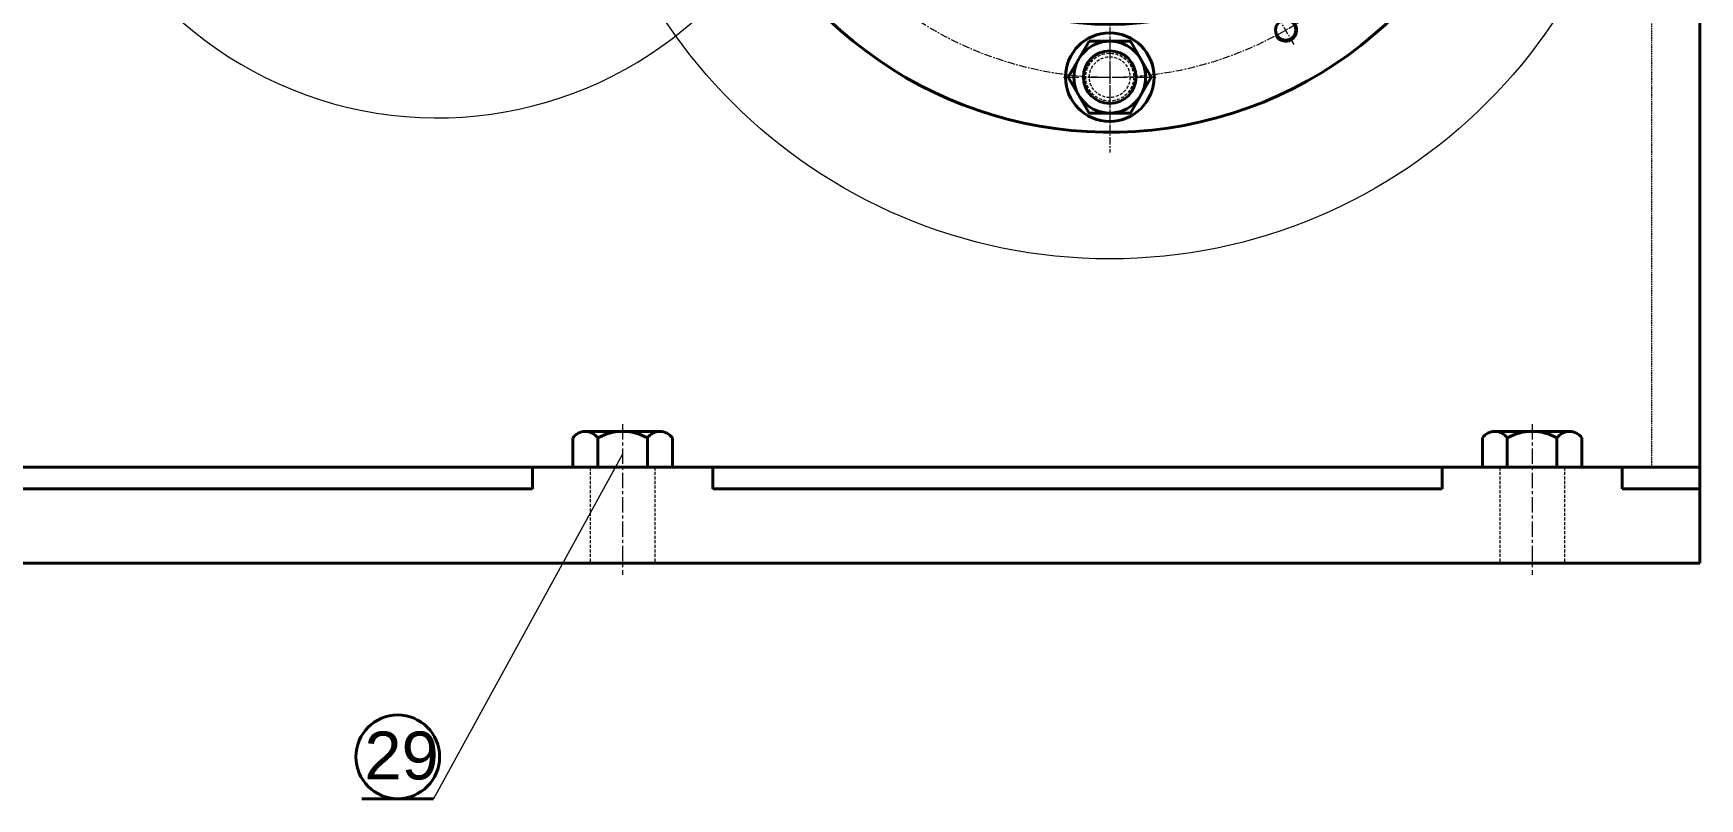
# Model space of a CAD drawing. Header units: millimetres. Extents: x -11382 to 23553, y -372 to 10786.
# Drawn here: x 8377 to 9073, y 2665 to 2985 of the extents above; entities that cross this region are included whole.
import ezdxf

# ---------------------------------------------------------------- set-up
doc = ezdxf.new("R2010")
doc.units = ezdxf.units.MM
doc.header["$LTSCALE"] = 0.2
doc.linetypes.add('CENTER', pattern=[50.8, 31.75, -6.35, 6.35, -6.35])
doc.linetypes.add('HIDDEN', pattern=[9.525, 6.35, -3.175])
for name, color, linetype, lineweight in [('đướng nét đứt', 4, 'HIDDEN', 20), ('đường bao thấy', 7, 'Continuous', 40), ('đường kích thước', 90, 'Continuous', 15), ('đường nét mảnh', 220, 'Continuous', 15), ('đường nét tâm', 137, 'CENTER', 15)]:
    doc.layers.add(name, color=color, linetype=linetype, lineweight=lineweight)
doc.styles.add('nhat3.5', font='arial.ttf', dxfattribs={"height": 3.5})

# ---------------------------------------------------------------- blocks, each defined once
blk = doc.blocks.new('DO20')
at = {"layer": 'đướng nét đứt'}
for radius in [10, 8.5]:
    blk.add_circle((0, 0), radius, dxfattribs=at)
at = {"layer": 'đường bao thấy'}
blk.add_lwpolyline([(-8.66, 15), (-17.32, 0), (-8.66, -15), (8.66, -15), (17.32, 0), (8.66, 15)], close=True, dxfattribs=at)
blk.add_circle((0, 0), 15, dxfattribs=at)
at = {"layer": 'đường nét tâm'}
for p, q in [((0, 17), (0, -17)), ((-19.32, 0), (19.32, 0))]:
    blk.add_line(p, q, dxfattribs=at)
blk = doc.blocks.new('MB3D')
at = {"layer": 'đướng nét đứt', "color": 3, "ltscale": 4}
blk.add_arc((-280.87, -2.28), 161.75, 339.68523, 21.79152, dxfattribs=at)
at = {"layer": 'đường bao thấy'}
for centre in [(0, 147), (-103.94, 103.94), (103.94, 103.94), (-103.94, -103.94), (103.94, -103.94), (0, -147)]:
    blk.add_circle(centre, 18.5, dxfattribs=at)
at = {"layer": 'đường bao thấy', "ltscale": 0.5}
for centre, radius in [((0, 147), 11), ((-73.5, 127.31), 4.25), ((-103.94, 103.94), 11), ((103.94, 103.94), 11), ((-103.94, -103.94), 11), ((103.94, -103.94), 11), ((73.5, -127.31), 4.25), ((0, -147), 11)]:
    blk.add_circle(centre, radius, dxfattribs=at)
at = {"layer": 'đường bao thấy', "ltscale": 5}
for radius in [125, 110]:
    blk.add_circle((0, 0), radius, dxfattribs=at)
at = {"layer": 'đường bao thấy', "ltscale": 0.5}
blk.add_arc((0, 0), 170, 212.49957, 143.35606, dxfattribs=at)
at = {"layer": 'đường nét mảnh', "ltscale": 0.5}
for centre in [(-73.5, 127.31), (73.5, -127.31)]:
    blk.add_arc(centre, 5, 210.97446, 120, dxfattribs=at)
at = {"layer": 'đường nét tâm', "ltscale": 0.5}
for p, q in [((0, 178.5), (0, -178.5)), ((-70, 121.24), (-77, 133.37)), ((-94.75, 94.75), (-113.14, 113.14)), ((94.75, 94.75), (113.14, 113.14)), ((178.5, 0), (-168, 0)), ((-94.75, -94.75), (-113.14, -113.14)), ((94.75, -94.75), (113.14, -113.14)), ((77, -133.37), (70, -121.24))]:
    blk.add_line(p, q, dxfattribs=at)
blk.add_arc((0, 0), 147, 207.5691, 152.21659, dxfattribs=at)
blk = doc.blocks.new('LM')
at = {"layer": 'đướng nét đứt', "ltscale": 0.5}
blk.add_line((397.85, -310), (397.85, -30), dxfattribs=at)
at = {"layer": 'đướng nét đứt'}
for p, q in [((-45.65, -310), (-45.65, -350)), ((-18.65, -310), (-18.65, -350)), ((334.35, -310), (334.35, -350)), ((361.35, -310), (361.35, -350))]:
    blk.add_line(p, q, dxfattribs=at)
at = {"layer": 'đường bao thấy', "ltscale": 0.5}
for p, q in [((417.85, -350), (417.85, -30)), ((5.49, -310), (-69.79, -310)), ((385.49, -310), (310.21, -310)), ((-69.79, -319), (-374.51, -319)), ((310.21, -319), (5.49, -319)), ((417.85, -350), (-482.15, -350))]:
    blk.add_line(p, q, dxfattribs=at)
at = {"layer": 'đường bao thấy'}
for p, q in [((-52.93, -297.74), (-52.93, -310)), ((-16.56, -295), (-47.74, -295)), ((-42.54, -297.74), (-42.54, -310)), ((-21.76, -297.74), (-21.76, -310)), ((-11.37, -297.74), (-11.37, -310)), ((327.07, -297.74), (327.07, -310)), ((363.44, -295), (332.26, -295)), ((337.46, -297.74), (337.46, -310)), ((358.24, -297.74), (358.24, -310)), ((368.63, -297.74), (368.63, -310)), ((-52.93, -310), (-17.15, -310)), ((-11.37, -310), (-17.15, -310)), ((327.07, -310), (362.85, -310)), ((368.63, -310), (362.85, -310))]:
    blk.add_line(p, q, dxfattribs=at)
at = {"layer": 'đường bao thấy', "ltscale": 5}
for p, q in [((-69.79, -310), (-374.51, -310)), ((-69.79, -310), (-69.79, -319)), ((5.49, -310), (5.49, -319)), ((5.49, -310), (310.21, -310)), ((310.21, -310), (310.21, -319)), ((385.49, -310), (385.49, -319)), ((385.49, -310), (417.85, -310)), ((385.49, -319), (417.85, -319))]:
    blk.add_line(p, q, dxfattribs=at)
at = {"layer": 'đường bao thấy'}
for centre, radius, start, end in [((-47.74, -301.3), 6.3, 34.44656, 145.55344), ((-32.15, -316.1), 21.1, 60.49116, 119.50884), ((-16.56, -301.3), 6.3, 34.44656, 145.55344), ((332.26, -301.3), 6.3, 34.44656, 145.55344), ((347.85, -316.1), 21.1, 60.49116, 119.50884), ((363.44, -301.3), 6.3, 34.44656, 145.55344)]:
    blk.add_arc(centre, radius, start, end, dxfattribs=at)
at = {"layer": 'đường kích thước', "color": 3, "ltscale": 4}
blk.add_circle((171.37, 0), 222.91, dxfattribs=at)
blk.add_arc((-109.5, -2.28), 161.75, 52.92287, 324.50286, dxfattribs=at)
at = {"layer": 'đường nét tâm'}
for p, q in [((-32.15, -292), (-32.15, -354.93)), ((347.85, -292), (347.85, -354.93))]:
    blk.add_line(p, q, dxfattribs=at)

msp = doc.modelspace()

# ---------------------------------------------------------------- linework, layer by layer
at = {"layer": 'đường bao thấy', "ltscale": 5}
msp.add_line((8544.268, 2665.101), (8514.268, 2665.101), dxfattribs=at)
msp.add_circle((8529.268, 2682.589), 17.488, dxfattribs=at)
at = {"layer": 'đường kích thước', "ltscale": 5}
msp.add_line((8623.234, 2809.003), (8544.268, 2665.101), dxfattribs=at)

# ---------------------------------------------------------------- block references
at = {"layer": 'đường bao thấy'}
for name, p in [('LM', (8655.384, 3113.535)), ('MB3D', (8826.754, 3113.535)), ('DO20', (8826.754, 2966.535))]:
    msp.add_blockref(name, p, dxfattribs=at)

# ---------------------------------------------------------------- texts
at = {"layer": 'đường bao thấy', "ltscale": 5, "insert": (8515.346, 2693.139), "char_height": 20, "width": 21.87102, "attachment_point": 1, "style": 'nhat3.5'}
msp.add_mtext('29', dxfattribs=at)

doc.saveas('drawing.dxf')
